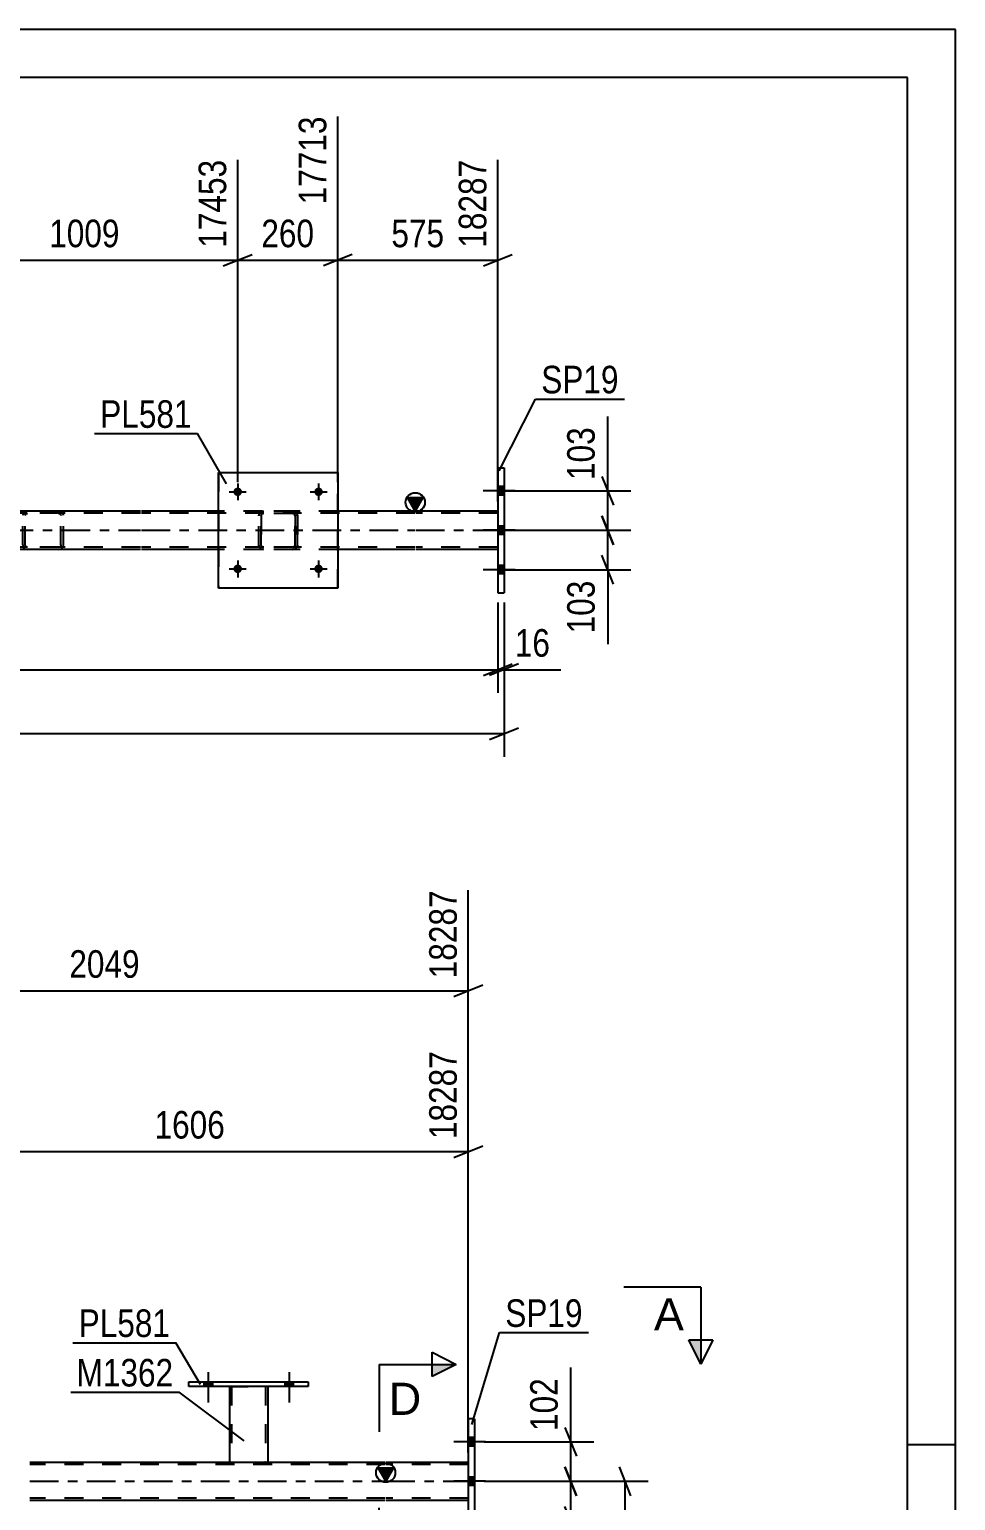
# Model space of a CAD drawing. Header units: millimetres. Extents: x 0 to 841, y 0 to 594.
# Drawn here: x 744.8 to 841, y 441.2 to 594 of the extents above; entities that cross this region are included whole.
import ezdxf

# ---------------------------------------------------------------- set-up
doc = ezdxf.new("R2010")
doc.units = ezdxf.units.MM
doc.linetypes.add('DXK_LINE_DOT2', pattern=[3.9198, 1.9599, -1.9599])
doc.linetypes.add('DXK_LINE_DOT3', pattern=[5.9187, 2.979, -0.9799, 0.9799, -0.9799])
doc.styles.add('Arial', font='ARIAL.TTF', dxfattribs={"height": 0.2})
doc.styles.add('Arial Narrow', font='ARIALN.TTF', dxfattribs={"height": 0.2})

# ---------------------------------------------------------------- blocks, each defined once
blk = doc.blocks.new('Unknown-122573578-1135 - 10973')
at = {"color": 5, "linetype": 'Continuous'}
for p, q in [((841, 594), (0, 594)), ((841, 0), (841, 594)), ((836, 589), (5, 589)), ((836, 5), (836, 589)), ((841, 447), (836, 447))]:
    blk.add_line(p, q, dxfattribs=at)
blk = doc.blocks.new('Part-122573578-2550 - 2500')
at = {"linetype": 'Continuous'}
blk.add_hatch(color=2, dxfattribs=at).paths.add_polyline_path([(784.88, 543.98), (784.08, 545.38), (785.68, 545.38)])
at = {"color": 7, "linetype": 'DXK_LINE_DOT2'}
for p, q in [((756.34, 543.98), (214.57, 543.98)), ((776.84, 543.98), (756.44, 543.98)), ((793.46, 543.98), (793.46, 539.98)), ((756.34, 543.74), (103.01, 543.74)), ((784.84, 543.74), (756.44, 543.74)), ((793.46, 543.74), (784.94, 543.74)), ((756.34, 540.22), (103.01, 540.22)), ((756.34, 539.98), (214.57, 539.98)), ((784.84, 540.22), (756.44, 540.22)), ((776.84, 539.98), (756.44, 539.98)), ((793.46, 540.22), (784.94, 540.22))]:
    blk.add_line(p, q, dxfattribs=at)
at = {"color": 2, "linetype": 'Continuous'}
for p, q in [((756.34, 543.98), (734.6, 543.98)), ((764.44, 543.98), (756.44, 543.98)), ((784.84, 543.98), (776.84, 543.98)), ((784.88, 543.98), (784.08, 545.38)), ((784.08, 545.38), (785.68, 545.38)), ((785.68, 545.38), (784.88, 543.98)), ((793.46, 543.98), (784.94, 543.98)), ((756.34, 539.98), (734.6, 539.98)), ((764.44, 539.98), (756.44, 539.98)), ((784.84, 539.98), (776.84, 539.98)), ((793.46, 539.98), (784.94, 539.98))]:
    blk.add_line(p, q, dxfattribs=at)
at = {"color": 7, "linetype": 'DXK_LINE_DOT3'}
for p, q in [((103.01, 541.98), (756.34, 541.98)), ((756.44, 541.98), (784.84, 541.98)), ((784.94, 541.98), (793.46, 541.98))]:
    blk.add_line(p, q, dxfattribs=at)
at = {"color": 2, "linetype": 'Continuous'}
blk.add_circle((784.88, 544.88), 1, dxfattribs=at)
blk = doc.blocks.new('Bolt-122573578-2553 - 2500')
at = {"linetype": 'Continuous'}
for points in [[(794.1, 545.64), (794.1, 546.52), (793.46, 546.52), (793.46, 545.64)], [(794.1, 545.64), (794.1, 546.52), (793.46, 546.52), (793.46, 545.64)], [(794.1, 545.64), (794.1, 546.52), (793.46, 546.52), (793.46, 545.64)], [(794.1, 541.54), (794.1, 542.42), (793.46, 542.42), (793.46, 541.54)], [(794.1, 541.54), (794.1, 542.42), (793.46, 542.42), (793.46, 541.54)], [(794.1, 537.44), (794.1, 538.32), (793.46, 538.32), (793.46, 537.44)], [(794.1, 537.44), (794.1, 538.32), (793.46, 538.32), (793.46, 537.44)], [(794.1, 537.44), (794.1, 538.32), (793.46, 538.32), (793.46, 537.44)]]:
    blk.add_hatch(color=1, dxfattribs=at).paths.add_polyline_path(points)
at = {"color": 1, "linetype": 'Continuous'}
for p, q in [((795.26, 546.08), (791.94, 546.08)), ((795.26, 546.08), (791.94, 546.08)), ((795.26, 546.08), (791.94, 546.08)), ((794.1, 546.52), (793.46, 546.52)), ((794.1, 546.52), (793.46, 546.52)), ((794.1, 546.52), (793.46, 546.52)), ((794.1, 545.64), (793.46, 545.64)), ((794.1, 545.64), (793.46, 545.64)), ((794.1, 545.64), (793.46, 545.64)), ((795.26, 541.98), (791.94, 541.98)), ((795.26, 541.98), (791.94, 541.98)), ((794.1, 542.42), (793.46, 542.42)), ((794.1, 542.42), (793.46, 542.42)), ((794.1, 541.54), (793.46, 541.54)), ((794.1, 541.54), (793.46, 541.54)), ((795.26, 537.88), (791.94, 537.88)), ((795.26, 537.88), (791.94, 537.88)), ((795.26, 537.88), (791.94, 537.88)), ((794.1, 538.32), (793.46, 538.32)), ((794.1, 538.32), (793.46, 538.32)), ((794.1, 538.32), (793.46, 538.32)), ((794.1, 537.44), (793.46, 537.44)), ((794.1, 537.44), (793.46, 537.44)), ((794.1, 537.44), (793.46, 537.44))]:
    blk.add_line(p, q, dxfattribs=at)
blk = doc.blocks.new('Part-122573578-2695 - 2500')
at = {"color": 7, "linetype": 'DXK_LINE_DOT2'}
for p, q in [((747.83, 543.98), (733.77, 543.98)), ((744.61, 543.98), (744.42, 543.94)), ((748.02, 543.94), (747.83, 543.98)), ((747.83, 543.74), (733.77, 543.74)), ((744.14, 543.67), (744.11, 543.5)), ((744.11, 540.46), (744.11, 543.5)), ((744.15, 543.68), (744.14, 543.67)), ((744.36, 543.5), (744.38, 543.59)), ((744.36, 540.46), (744.36, 543.5)), ((744.38, 543.59), (744.43, 543.67)), ((744.43, 543.67), (744.52, 543.72)), ((744.52, 543.72), (744.61, 543.74)), ((747.83, 543.74), (747.93, 543.72)), ((747.93, 543.72), (748.01, 543.67)), ((748.01, 543.67), (748.06, 543.59)), ((748.06, 543.59), (748.08, 543.5)), ((748.08, 540.46), (748.08, 543.5)), ((748.3, 543.67), (748.3, 543.68)), ((748.34, 543.5), (748.3, 543.67)), ((748.34, 540.46), (748.34, 543.5)), ((747.83, 540.22), (733.77, 540.22)), ((747.83, 539.98), (733.77, 539.98)), ((744.11, 540.46), (744.15, 540.27)), ((744.38, 540.36), (744.36, 540.46)), ((744.43, 540.29), (744.38, 540.36)), ((744.42, 540.01), (744.61, 539.98)), ((744.52, 540.23), (744.43, 540.29)), ((744.61, 540.22), (744.52, 540.23)), ((747.93, 540.23), (747.83, 540.22)), ((747.83, 539.98), (748.02, 540.01)), ((748.01, 540.29), (747.93, 540.23)), ((748.06, 540.36), (748.01, 540.29)), ((748.08, 540.46), (748.06, 540.36)), ((748.3, 540.27), (748.34, 540.46))]:
    blk.add_line(p, q, dxfattribs=at)
for centre, start, end in [((744.6, 543.48), 110.9282, 155.8647), ((747.85, 543.48), 24.1353, 69.0718), ((744.6, 540.47), 204.1353, 249.0718), ((747.85, 540.47), 290.9282, 335.8647)]:
    blk.add_arc(centre, 0.495, start, end, dxfattribs=at)
blk = doc.blocks.new('Part-122573578-2712 - 2500')
at = {"color": 2, "linetype": 'Continuous'}
for p, q in [((793.46, 548.48), (794.1, 548.48)), ((793.46, 548.48), (793.46, 535.48)), ((794.1, 548.48), (794.1, 535.48)), ((793.46, 535.48), (794.1, 535.48))]:
    blk.add_line(p, q, dxfattribs=at)
blk = doc.blocks.new('Part-122573578-2726 - 2500')
at = {"color": 7, "linetype": 'DXK_LINE_DOT2'}
for p, q in [((768.93, 543.94), (769.12, 543.97)), ((769.12, 543.97), (768.93, 543.94)), ((772.16, 543.97), (769.12, 543.97)), ((772.16, 543.97), (772.34, 543.94)), ((772.34, 543.94), (772.16, 543.97)), ((768.64, 543.49), (768.67, 543.68)), ((768.67, 543.68), (768.64, 543.49)), ((768.64, 540.45), (768.64, 543.49)), ((768.64, 543.49), (768.64, 543.49)), ((768.64, 540.45), (768.64, 543.49)), ((768.88, 543.49), (768.9, 543.59)), ((768.89, 543.59), (768.88, 543.49)), ((768.88, 540.45), (768.88, 543.49)), ((768.88, 543.49), (768.88, 543.49)), ((768.88, 543.49), (768.88, 540.45)), ((768.95, 543.66), (768.89, 543.59)), ((768.9, 543.59), (768.95, 543.66)), ((768.93, 543.94), (768.93, 543.94)), ((768.95, 543.66), (769.02, 543.72)), ((769.02, 543.72), (768.95, 543.66)), ((769.02, 543.72), (769.12, 543.73)), ((769.12, 543.73), (769.02, 543.72)), ((772.16, 543.73), (769.12, 543.73)), ((772.16, 543.73), (772.25, 543.72)), ((772.25, 543.72), (772.16, 543.73)), ((772.25, 543.72), (772.25, 543.72)), ((772.25, 543.72), (772.33, 543.66)), ((772.33, 543.66), (772.25, 543.72)), ((772.33, 543.66), (772.38, 543.59)), ((772.38, 543.59), (772.33, 543.66)), ((772.38, 543.59), (772.4, 543.49)), ((772.4, 543.49), (772.38, 543.59)), ((772.4, 540.45), (772.4, 543.49)), ((772.4, 543.49), (772.4, 543.49)), ((772.4, 543.49), (772.4, 540.45)), ((772.6, 543.68), (772.64, 543.49)), ((772.64, 543.49), (772.6, 543.68)), ((772.64, 540.45), (772.64, 543.49)), ((772.64, 543.49), (772.64, 543.49)), ((772.64, 543.49), (772.64, 540.45)), ((768.64, 540.45), (768.64, 540.45)), ((768.67, 540.27), (768.64, 540.45)), ((768.64, 540.45), (768.67, 540.27)), ((768.88, 540.45), (768.88, 540.45)), ((768.9, 540.36), (768.88, 540.45)), ((768.88, 540.45), (768.89, 540.36)), ((768.89, 540.36), (768.95, 540.28)), ((768.95, 540.28), (768.9, 540.36)), ((768.93, 540.01), (768.93, 540.01)), ((769.12, 539.97), (768.93, 540.01)), ((768.93, 540.01), (769.12, 539.97)), ((769.02, 540.23), (768.95, 540.28)), ((768.95, 540.28), (769.02, 540.23)), ((769.12, 540.21), (769.02, 540.23)), ((769.02, 540.23), (769.12, 540.21)), ((772.16, 540.21), (769.12, 540.21)), ((772.16, 539.97), (769.12, 539.97)), ((772.25, 540.23), (772.16, 540.21)), ((772.16, 540.21), (772.25, 540.23)), ((772.34, 540.01), (772.16, 539.97)), ((772.16, 539.97), (772.34, 540.01)), ((772.33, 540.28), (772.25, 540.23)), ((772.25, 540.23), (772.33, 540.28)), ((772.25, 540.23), (772.25, 540.23)), ((772.38, 540.36), (772.33, 540.28)), ((772.33, 540.28), (772.38, 540.36)), ((772.4, 540.45), (772.38, 540.36)), ((772.38, 540.36), (772.4, 540.45)), ((772.4, 540.45), (772.4, 540.45)), ((772.64, 540.45), (772.6, 540.27)), ((772.6, 540.27), (772.64, 540.45)), ((772.64, 540.45), (772.64, 540.45))]:
    blk.add_line(p, q, dxfattribs=at)
at = {"color": 7, "linetype": 'DXK_LINE_DOT3'}
blk.add_line((770.64, 541.97), (770.63, 541.97), dxfattribs=at)
at = {"color": 7, "linetype": 'DXK_LINE_DOT2'}
for centre, start, end in [((769.12, 543.49), 112.5, 157.5), ((769.12, 543.49), 112.5, 157.5), ((772.16, 543.49), 22.5, 67.5), ((772.16, 543.49), 22.5, 67.5), ((769.12, 540.45), 202.5, 247.5), ((769.12, 540.45), 202.5, 247.5), ((772.16, 540.45), 292.5, 337.5), ((772.16, 540.45), 292.5, 337.5)]:
    blk.add_arc(centre, 0.48, start, end, dxfattribs=at)
blk = doc.blocks.new('Part-122573578-2731 - 2500')
at = {"color": 2, "linetype": 'Continuous'}
for p, q in [((764.44, 535.97), (764.44, 547.97)), ((764.44, 547.97), (764.44, 547.97)), ((764.44, 547.97), (776.84, 547.97)), ((776.84, 547.97), (776.84, 535.97)), ((764.44, 535.97), (764.44, 535.97)), ((776.84, 535.97), (764.44, 535.97))]:
    blk.add_line(p, q, dxfattribs=at)
at = {"color": 7, "linetype": 'DXK_LINE_DOT2'}
for p, q in [((764.44, 547.97), (764.44, 535.97)), ((764.44, 547.97), (764.44, 547.97)), ((776.84, 535.97), (776.84, 547.97)), ((764.44, 535.97), (764.44, 535.97))]:
    blk.add_line(p, q, dxfattribs=at)
blk = doc.blocks.new('Bolt-122573578-2732 - 2500')
at = {"linetype": 'Continuous'}
for points in [[(766, 537.97), (766.01, 538.07), (766.03, 538.15), (766.08, 538.23), (766.14, 538.3), (766.22, 538.36), (766.3, 538.39), (766.39, 538.41), (766.48, 538.41), (766.57, 538.39), (766.66, 538.36), (766.73, 538.3), (766.79, 538.23), (766.84, 538.15), (766.87, 538.07), (766.88, 537.97), (766.87, 537.88), (766.84, 537.8), (766.79, 537.72), (766.73, 537.65), (766.66, 537.59), (766.57, 537.56), (766.48, 537.54), (766.39, 537.54), (766.3, 537.56), (766.22, 537.59), (766.14, 537.65), (766.08, 537.72), (766.03, 537.8), (766.01, 537.88)], [(774.4, 537.97), (774.41, 538.07), (774.43, 538.15), (774.48, 538.23), (774.54, 538.3), (774.62, 538.36), (774.7, 538.39), (774.79, 538.41), (774.88, 538.41), (774.97, 538.39), (775.06, 538.36), (775.13, 538.3), (775.19, 538.23), (775.24, 538.15), (775.27, 538.07), (775.28, 537.97), (775.27, 537.88), (775.24, 537.8), (775.19, 537.72), (775.13, 537.65), (775.06, 537.59), (774.97, 537.56), (774.88, 537.54), (774.79, 537.54), (774.7, 537.56), (774.62, 537.59), (774.54, 537.65), (774.48, 537.72), (774.43, 537.8), (774.41, 537.88)]]:
    blk.add_hatch(color=1, dxfattribs=at).paths.add_polyline_path(points)
at = {"color": 1, "linetype": 'Continuous'}
for p, q in [((765.56, 537.97), (767.32, 537.97)), ((766.44, 538.85), (766.44, 537.09)), ((773.96, 537.97), (775.72, 537.97)), ((774.84, 538.85), (774.84, 537.09))]:
    blk.add_line(p, q, dxfattribs=at)
blk = doc.blocks.new('Bolt-122573578-2733 - 2500')
at = {"linetype": 'Continuous'}
for points in [[(766, 545.97), (766.01, 546.07), (766.03, 546.15), (766.08, 546.23), (766.14, 546.3), (766.22, 546.36), (766.3, 546.39), (766.39, 546.41), (766.48, 546.41), (766.57, 546.39), (766.66, 546.36), (766.73, 546.3), (766.79, 546.23), (766.84, 546.15), (766.87, 546.07), (766.88, 545.97), (766.87, 545.88), (766.84, 545.8), (766.79, 545.72), (766.73, 545.65), (766.66, 545.59), (766.57, 545.56), (766.48, 545.54), (766.39, 545.54), (766.3, 545.56), (766.22, 545.59), (766.14, 545.65), (766.08, 545.72), (766.03, 545.8), (766.01, 545.88)], [(774.4, 545.97), (774.41, 546.07), (774.43, 546.15), (774.48, 546.23), (774.54, 546.3), (774.62, 546.36), (774.7, 546.39), (774.79, 546.41), (774.88, 546.41), (774.97, 546.39), (775.06, 546.36), (775.13, 546.3), (775.19, 546.23), (775.24, 546.15), (775.27, 546.07), (775.28, 545.97), (775.27, 545.88), (775.24, 545.8), (775.19, 545.72), (775.13, 545.65), (775.06, 545.59), (774.97, 545.56), (774.88, 545.54), (774.79, 545.54), (774.7, 545.56), (774.62, 545.59), (774.54, 545.65), (774.48, 545.72), (774.43, 545.8), (774.41, 545.88)]]:
    blk.add_hatch(color=1, dxfattribs=at).paths.add_polyline_path(points)
at = {"color": 1, "linetype": 'Continuous'}
for p, q in [((765.56, 545.97), (767.32, 545.97)), ((766.44, 546.85), (766.44, 545.09)), ((773.96, 545.97), (775.72, 545.97)), ((774.84, 546.85), (774.84, 545.09))]:
    blk.add_line(p, q, dxfattribs=at)
blk = doc.blocks.new('Part-122573578-3309 - 3249')
at = {"linetype": 'Continuous'}
blk.add_hatch(color=2, dxfattribs=at).paths.add_polyline_path([(781.81, 443.2), (781.01, 444.6), (782.61, 444.6)])
at = {"color": 2, "linetype": 'Continuous'}
for p, q in [((744.85, 445.2), (781.77, 445.2)), ((781.87, 445.2), (790.39, 445.2)), ((781.81, 443.2), (781.01, 444.6)), ((781.01, 444.6), (782.61, 444.6)), ((782.61, 444.6), (781.81, 443.2)), ((781.77, 441.2), (744.85, 441.2)), ((790.39, 441.2), (781.87, 441.2))]:
    blk.add_line(p, q, dxfattribs=at)
at = {"color": 7, "linetype": 'DXK_LINE_DOT2'}
for p, q in [((781.77, 444.96), (744.85, 444.96)), ((790.39, 444.96), (781.87, 444.96)), ((790.39, 445.2), (790.39, 441.2)), ((781.77, 441.44), (744.85, 441.44)), ((790.39, 441.44), (781.87, 441.44))]:
    blk.add_line(p, q, dxfattribs=at)
at = {"color": 7, "linetype": 'DXK_LINE_DOT3'}
for p, q in [((744.85, 443.2), (781.77, 443.2)), ((781.87, 443.2), (790.39, 443.2))]:
    blk.add_line(p, q, dxfattribs=at)
at = {"color": 2, "linetype": 'Continuous'}
blk.add_circle((781.81, 444.1), 1, dxfattribs=at)
blk = doc.blocks.new('Part-122573578-3390 - 3249')
at = {"color": 2, "linetype": 'Continuous'}
for p, q in [((791.03, 449.7), (790.39, 449.7)), ((790.39, 449.7), (790.39, 436.7)), ((791.03, 449.7), (791.03, 436.7)), ((791.03, 436.7), (790.39, 436.7))]:
    blk.add_line(p, q, dxfattribs=at)
blk = doc.blocks.new('Bolt-122573578-3468 - 3249')
at = {"linetype": 'Continuous'}
for points in [[(790.39, 447.74), (790.39, 446.86), (791.03, 446.86), (791.03, 447.74)], [(790.39, 447.74), (790.39, 446.86), (791.03, 446.86), (791.03, 447.74)], [(790.39, 447.74), (790.39, 446.86), (791.03, 446.86), (791.03, 447.74)], [(790.39, 443.64), (790.39, 442.76), (791.03, 442.76), (791.03, 443.64)], [(790.39, 443.64), (790.39, 442.76), (791.03, 442.76), (791.03, 443.64)], [(790.39, 439.54), (790.39, 438.66), (791.03, 438.66), (791.03, 439.54)], [(790.39, 439.54), (790.39, 438.66), (791.03, 438.66), (791.03, 439.54)], [(790.39, 439.54), (790.39, 438.66), (791.03, 438.66), (791.03, 439.54)]]:
    blk.add_hatch(color=1, dxfattribs=at).paths.add_polyline_path(points)
at = {"color": 1, "linetype": 'Continuous'}
for p, q in [((791.03, 447.74), (790.39, 447.74)), ((791.03, 447.74), (790.39, 447.74)), ((791.03, 447.74), (790.39, 447.74)), ((792.19, 447.3), (788.87, 447.3)), ((792.19, 447.3), (788.87, 447.3)), ((792.19, 447.3), (788.87, 447.3)), ((791.03, 446.86), (790.39, 446.86)), ((791.03, 446.86), (790.39, 446.86)), ((791.03, 446.86), (790.39, 446.86)), ((792.19, 443.2), (788.87, 443.2)), ((792.19, 443.2), (788.87, 443.2)), ((791.03, 443.64), (790.39, 443.64)), ((791.03, 443.64), (790.39, 443.64)), ((791.03, 442.76), (790.39, 442.76)), ((791.03, 442.76), (790.39, 442.76)), ((792.19, 439.1), (788.87, 439.1)), ((792.19, 439.1), (788.87, 439.1)), ((792.19, 439.1), (788.87, 439.1)), ((791.03, 439.54), (790.39, 439.54)), ((791.03, 439.54), (790.39, 439.54)), ((791.03, 439.54), (790.39, 439.54)), ((791.03, 438.66), (790.39, 438.66)), ((791.03, 438.66), (790.39, 438.66)), ((791.03, 438.66), (790.39, 438.66))]:
    blk.add_line(p, q, dxfattribs=at)
blk = doc.blocks.new('Part-122573578-3637 - 3249')
at = {"color": 2, "linetype": 'Continuous'}
for p, q in [((765.57, 453.04), (765.57, 445.2)), ((769.57, 453.04), (769.57, 445.2)), ((765.57, 445.2), (769.57, 445.2))]:
    blk.add_line(p, q, dxfattribs=at)
at = {"color": 7, "linetype": 'DXK_LINE_DOT2'}
for p, q in [((765.57, 453.04), (769.57, 453.04)), ((765.57, 453.04), (765.57, 453.04)), ((765.57, 453.04), (765.57, 453.04)), ((765.81, 453.04), (765.81, 445.2)), ((769.33, 453.04), (769.33, 445.2)), ((769.57, 453.04), (769.57, 453.04)), ((769.57, 453.04), (769.57, 453.04)), ((769.31, 445.2), (769.27, 445.2)), ((769.27, 445.2), (769.31, 445.2)), ((769.33, 445.2), (769.31, 445.2)), ((769.31, 445.2), (769.33, 445.2))]:
    blk.add_line(p, q, dxfattribs=at)
blk = doc.blocks.new('Bolt-122573578-3627 - 3249')
at = {"linetype": 'Continuous'}
for points in [[(762.93, 453.04), (763.81, 453.04), (763.81, 453.52), (762.93, 453.52)], [(771.33, 453.04), (772.21, 453.04), (772.21, 453.52), (771.33, 453.52)]]:
    blk.add_hatch(color=1, dxfattribs=at).paths.add_polyline_path(points)
at = {"color": 1, "linetype": 'Continuous'}
for p, q in [((763.37, 454.52), (763.37, 451.4)), ((771.77, 454.52), (771.77, 451.4)), ((762.93, 453.52), (762.93, 453.04)), ((763.81, 453.52), (763.81, 453.04)), ((771.33, 453.52), (771.33, 453.04)), ((772.21, 453.52), (772.21, 453.04))]:
    blk.add_line(p, q, dxfattribs=at)
blk = doc.blocks.new('Bolt-122573578-3626 - 3249')
at = {"linetype": 'Continuous'}
for points in [[(762.93, 453.04), (763.81, 453.04), (763.81, 453.52), (762.93, 453.52)], [(771.33, 453.04), (772.21, 453.04), (772.21, 453.52), (771.33, 453.52)]]:
    blk.add_hatch(color=1, dxfattribs=at).paths.add_polyline_path(points)
at = {"color": 1, "linetype": 'Continuous'}
for p, q in [((763.37, 454.52), (763.37, 451.4)), ((771.77, 454.52), (771.77, 451.4)), ((762.93, 453.52), (762.93, 453.04)), ((763.81, 453.52), (763.81, 453.04)), ((771.33, 453.52), (771.33, 453.04)), ((772.21, 453.52), (772.21, 453.04))]:
    blk.add_line(p, q, dxfattribs=at)
blk = doc.blocks.new('Part-122573578-3632 - 3249')
at = {"color": 2, "linetype": 'Continuous'}
for p, q in [((761.37, 453.52), (773.77, 453.52)), ((761.37, 453.04), (761.37, 453.52)), ((773.77, 453.04), (761.37, 453.04)), ((773.77, 453.52), (773.77, 453.04))]:
    blk.add_line(p, q, dxfattribs=at)
blk = doc.blocks.new('StraightDimension-122573578-7323 - 2500')
at = {"color": 7, "linetype": 'Continuous'}
for p, q in [((776.84, 546.98), (776.84, 584.97)), ((766.44, 546.97), (766.44, 580.47)), ((764.94, 569.43), (767.94, 570.63)), ((766.44, 570.03), (776.84, 570.03)), ((778.34, 570.63), (775.34, 569.43))]:
    blk.add_line(p, q, dxfattribs=at)
at = {"color": 0}
blk.add_wipeout([(774.98, 570.78), (774.98, 574.98), (768.29, 574.98), (768.29, 570.78)], dxfattribs=at)
at = {"color": 3, "style": 'Arial Narrow'}
blk.add_text('260', height=2.863, dxfattribs=at).set_placement((768.89, 571.38))
at = {"color": 0, "linetype": 'Continuous'}
blk.add_wipeout([(776.24, 585.57), (772.04, 585.57), (772.04, 575.23), (776.24, 575.23)], dxfattribs=at)
at = {"color": 3, "linetype": 'Continuous', "style": 'Arial Narrow'}
blk.add_text('17713', height=2.863, rotation=90.0002, dxfattribs=at).set_placement((775.64, 575.83))
blk = doc.blocks.new('StraightDimension-122573578-2791 - 2500')
at = {"color": 7, "linetype": 'Continuous'}
for p, q in [((794.1, 534.48), (794.1, 518.46)), ((792.6, 520.26), (795.6, 521.46)), ((87.45, 520.86), (794.1, 520.86))]:
    blk.add_line(p, q, dxfattribs=at)
blk = doc.blocks.new('StraightDimension-122573578-3185 - 2500')
at = {"color": 7, "linetype": 'Continuous'}
for p, q in [((804.27, 543.48), (805.47, 540.48)), ((793.7, 541.98), (807.27, 541.98)), ((804.87, 537.88), (804.87, 541.98)), ((793.7, 537.88), (807.27, 537.88)), ((805.47, 536.38), (804.27, 539.38))]:
    blk.add_line(p, q, dxfattribs=at)
at = {"color": 0}
blk.add_wipeout([(804.12, 537.35), (799.92, 537.35), (799.92, 530.67), (804.12, 530.67)], dxfattribs=at)
at = {"color": 7, "linetype": 'Continuous'}
blk.add_line((804.87, 537.88), (804.87, 530.14), dxfattribs=at)
blk.add_line((804.87, 537.88), (804.87, 530.14), dxfattribs=at)
at = {"color": 3, "style": 'Arial Narrow'}
blk.add_text('103', height=2.863, rotation=90.0002, dxfattribs=at).set_placement((803.52, 531.27))
blk = doc.blocks.new('StraightDimension-122573578-3195 - 2500')
at = {"color": 7, "linetype": 'Continuous'}
for p, q in [((804.27, 547.58), (805.47, 544.58)), ((793.7, 546.08), (807.27, 546.08)), ((804.87, 541.98), (804.87, 546.08)), ((805.47, 540.48), (804.27, 543.48)), ((793.7, 541.98), (807.27, 541.98))]:
    blk.add_line(p, q, dxfattribs=at)
at = {"color": 0}
blk.add_wipeout([(804.12, 553.28), (799.92, 553.28), (799.92, 546.6), (804.12, 546.6)], dxfattribs=at)
at = {"color": 7, "linetype": 'Continuous'}
blk.add_line((804.87, 546.08), (804.87, 553.81), dxfattribs=at)
blk.add_line((804.87, 546.08), (804.87, 553.81), dxfattribs=at)
at = {"color": 3, "style": 'Arial Narrow'}
blk.add_text('103', height=2.863, rotation=90.0002, dxfattribs=at).set_placement((803.52, 547.2))
blk = doc.blocks.new('StraightDimension-122573578-7322 - 2500')
at = {"color": 7, "linetype": 'Continuous'}
for p, q in [((776.84, 546.98), (776.84, 584.97)), ((793.46, 544.98), (793.46, 580.47)), ((778.34, 570.63), (775.34, 569.43)), ((776.84, 570.03), (793.46, 570.03)), ((791.96, 569.43), (794.96, 570.63))]:
    blk.add_line(p, q, dxfattribs=at)
at = {"color": 0}
blk.add_wipeout([(788.49, 570.78), (788.49, 574.98), (781.8, 574.98), (781.8, 570.78)], dxfattribs=at)
at = {"color": 3, "style": 'Arial Narrow'}
blk.add_text('575', height=2.863, dxfattribs=at).set_placement((782.4, 571.38))
at = {"color": 0, "linetype": 'Continuous'}
blk.add_wipeout([(792.86, 581.07), (788.66, 581.07), (788.66, 570.73), (792.86, 570.73)], dxfattribs=at)
at = {"color": 3, "linetype": 'Continuous', "style": 'Arial Narrow'}
blk.add_text('18287', height=2.863, rotation=90.0002, dxfattribs=at).set_placement((792.26, 571.33))
blk = doc.blocks.new('StraightDimension-122573578-7324 - 2500')
at = {"color": 7, "linetype": 'Continuous'}
for p, q in [((734.6, 546.98), (734.6, 584.97)), ((766.44, 546.97), (766.44, 580.47)), ((736.1, 570.63), (733.1, 569.43)), ((734.6, 570.03), (766.44, 570.03)), ((764.94, 569.43), (767.94, 570.63))]:
    blk.add_line(p, q, dxfattribs=at)
at = {"color": 0, "linetype": 'Continuous'}
blk.add_wipeout([(765.84, 581.07), (761.64, 581.07), (761.64, 570.73), (765.84, 570.73)], dxfattribs=at)
at = {"color": 0}
blk.add_wipeout([(754.78, 570.78), (754.78, 574.98), (746.26, 574.98), (746.26, 570.78)], dxfattribs=at)
at = {"color": 3, "linetype": 'Continuous', "style": 'Arial Narrow'}
blk.add_text('17453', height=2.863, rotation=90.0002, dxfattribs=at).set_placement((765.24, 571.33))
at = {"color": 3, "style": 'Arial Narrow'}
blk.add_text('1009', height=2.863, dxfattribs=at).set_placement((746.86, 571.38))
blk = doc.blocks.new('StraightDimension-122573578-7713 - 2500')
at = {"color": 7, "linetype": 'Continuous'}
for p, q in [((793.46, 534.48), (793.46, 525.1)), ((794.1, 534.48), (794.1, 525.1)), ((791.96, 526.9), (794.96, 528.1)), ((795.6, 528.1), (792.6, 526.9)), ((793.46, 527.5), (794.1, 527.5))]:
    blk.add_line(p, q, dxfattribs=at)
at = {"color": 0}
blk.add_wipeout([(799.48, 528.25), (799.48, 532.45), (794.62, 532.45), (794.62, 528.25)], dxfattribs=at)
at = {"color": 7, "linetype": 'Continuous'}
blk.add_line((794.1, 527.5), (800, 527.5), dxfattribs=at)
blk.add_line((794.1, 527.5), (800, 527.5), dxfattribs=at)
at = {"color": 3, "style": 'Arial Narrow'}
blk.add_text('16', height=2.863, dxfattribs=at).set_placement((795.22, 528.85))
blk = doc.blocks.new('StraightDimension-122573578-7714 - 2500')
at = {"color": 7, "linetype": 'Continuous'}
for p, q in [((793.46, 534.48), (793.46, 525.1)), ((88.09, 527.5), (793.46, 527.5)), ((791.96, 526.9), (794.96, 528.1))]:
    blk.add_line(p, q, dxfattribs=at)
blk = doc.blocks.new('StraightDimension-122573578-4112 - 3249')
at = {"color": 7, "linetype": 'Continuous'}
for p, q in [((714.82, 454.04), (714.82, 504.59)), ((790.39, 446.2), (790.39, 504.59)), ((716.32, 494.75), (713.32, 493.55)), ((714.82, 494.15), (790.39, 494.15)), ((788.89, 493.55), (791.89, 494.75))]:
    blk.add_line(p, q, dxfattribs=at)
at = {"color": 0, "linetype": 'Continuous'}
blk.add_wipeout([(789.79, 505.19), (785.59, 505.19), (785.59, 494.85), (789.79, 494.85)], dxfattribs=at)
at = {"color": 0}
blk.add_wipeout([(756.86, 494.9), (756.86, 499.1), (748.35, 499.1), (748.35, 494.9)], dxfattribs=at)
at = {"color": 3, "linetype": 'Continuous', "style": 'Arial Narrow'}
blk.add_text('18287', height=2.863, rotation=90.0002, dxfattribs=at).set_placement((789.19, 495.45))
at = {"color": 3, "style": 'Arial Narrow'}
blk.add_text('2049', height=2.863, dxfattribs=at).set_placement((748.95, 495.5))
blk = doc.blocks.new('StraightDimension-122573578-4031 - 3249')
at = {"color": 7, "linetype": 'Continuous'}
for p, q in [((807.28, 441.7), (806.08, 444.7)), ((792.03, 443.2), (809.08, 443.2)), ((806.68, 316.56), (806.68, 443.2)), ((806.08, 318.06), (807.28, 315.06)), ((755.01, 316.56), (809.08, 316.56))]:
    blk.add_line(p, q, dxfattribs=at)
at = {"color": 0}
blk.add_wipeout([(805.93, 384.13), (801.73, 384.13), (801.73, 375.62), (805.93, 375.62)], dxfattribs=at)
at = {"color": 3, "style": 'Arial Narrow'}
blk.add_text('3166', height=2.863, rotation=90.0002, dxfattribs=at).set_placement((805.33, 376.22))
blk = doc.blocks.new('StraightDimension-122573578-10273 - 3249')
at = {"color": 7, "linetype": 'Continuous'}
for p, q in [((732.52, 442.2), (732.52, 487.9)), ((790.39, 446.2), (790.39, 487.9)), ((734.02, 478.05), (731.02, 476.85)), ((732.52, 477.45), (790.39, 477.45)), ((788.89, 476.85), (791.89, 478.05))]:
    blk.add_line(p, q, dxfattribs=at)
at = {"color": 0, "linetype": 'Continuous'}
blk.add_wipeout([(789.79, 488.5), (785.59, 488.5), (785.59, 478.15), (789.79, 478.15)], dxfattribs=at)
at = {"color": 0}
blk.add_wipeout([(765.71, 478.2), (765.71, 482.4), (757.2, 482.4), (757.2, 478.2)], dxfattribs=at)
at = {"color": 3, "linetype": 'Continuous', "style": 'Arial Narrow'}
blk.add_text('18287', height=2.863, rotation=90.0002, dxfattribs=at).set_placement((789.19, 478.75))
at = {"color": 3, "style": 'Arial Narrow'}
blk.add_text('1606', height=2.863, dxfattribs=at).set_placement((757.8, 478.8))
blk = doc.blocks.new('StraightDimension-122573578-10880 - 3249')
at = {"color": 7, "linetype": 'Continuous'}
for p, q in [((800.43, 448.8), (801.63, 445.8)), ((792.03, 447.3), (803.43, 447.3)), ((801.03, 443.2), (801.03, 447.3)), ((801.63, 441.7), (800.43, 444.7)), ((792.03, 443.2), (803.43, 443.2))]:
    blk.add_line(p, q, dxfattribs=at)
at = {"color": 0}
blk.add_wipeout([(800.28, 454.51), (796.08, 454.51), (796.08, 447.83), (800.28, 447.83)], dxfattribs=at)
at = {"color": 7, "linetype": 'Continuous'}
blk.add_line((801.03, 447.3), (801.03, 455.03), dxfattribs=at)
blk.add_line((801.03, 447.3), (801.03, 455.03), dxfattribs=at)
at = {"color": 3, "style": 'Arial Narrow'}
blk.add_text('102', height=2.863, rotation=90.0002, dxfattribs=at).set_placement((799.68, 448.43))
blk = doc.blocks.new('StraightDimension-122573578-10881 - 3249')
at = {"color": 7, "linetype": 'Continuous'}
for p, q in [((800.43, 444.7), (801.63, 441.7)), ((792.03, 443.2), (803.43, 443.2)), ((801.03, 439.1), (801.03, 443.2)), ((801.63, 437.6), (800.43, 440.6)), ((792.03, 439.1), (803.43, 439.1))]:
    blk.add_line(p, q, dxfattribs=at)
at = {"color": 0}
blk.add_wipeout([(800.28, 438.58), (796.08, 438.58), (796.08, 431.89), (800.28, 431.89)], dxfattribs=at)
at = {"color": 7, "linetype": 'Continuous'}
blk.add_line((801.03, 439.1), (801.03, 431.37), dxfattribs=at)
blk.add_line((801.03, 439.1), (801.03, 431.37), dxfattribs=at)
at = {"color": 3, "style": 'Arial Narrow'}
blk.add_text('103', height=2.863, rotation=90.0002, dxfattribs=at).set_placement((799.68, 432.49))
blk = doc.blocks.new('Mark-122573578-2708 - 2500')
at = {"color": 0}
blk.add_wipeout([(806.01, 556.2), (806.01, 559.2), (797.97, 559.2), (797.97, 556.2)], dxfattribs=at)
blk.add_wipeout([(806.01, 556.2), (806.01, 559.2), (797.97, 559.2), (797.97, 556.2)], dxfattribs=at)
at = {"color": 30, "linetype": 'Continuous'}
for p, q in [((793.61, 548.14), (797.37, 555.6)), ((797.37, 555.6), (806.61, 555.6))]:
    blk.add_line(p, q, dxfattribs=at)
at = {"color": 3, "style": 'Arial Narrow'}
blk.add_text('SP19', height=2.863, dxfattribs=at).set_placement((797.97, 556.2))
blk = doc.blocks.new('Mark-122573578-2727 - 2500')
at = {"color": 0}
blk.add_wipeout([(761.67, 552.62), (761.67, 555.62), (752.16, 555.62), (752.16, 552.62)], dxfattribs=at)
blk.add_wipeout([(761.67, 552.62), (761.67, 555.62), (752.16, 555.62), (752.16, 552.62)], dxfattribs=at)
at = {"color": 30, "linetype": 'Continuous'}
for p in [(751.56, 552.02), (765.27, 546.82)]:
    blk.add_line(p, (762.27, 552.02), dxfattribs=at)
at = {"color": 3, "style": 'Arial Narrow'}
blk.add_text('PL581', height=2.863, dxfattribs=at).set_placement((752.16, 552.62))
blk = doc.blocks.new('SectionMark-122573578-4824 - 3249')
at = {"linetype": 'Continuous'}
blk.add_hatch(color=6, dxfattribs=at).paths.add_polyline_path([(813.28, 457.88), (814.53, 457.88), (814.53, 455.38)])
at = {"color": 6, "linetype": 'Continuous'}
for p, q in [((814.53, 463.38), (806.53, 463.38)), ((814.53, 463.38), (814.53, 455.38)), ((813.28, 457.88), (815.78, 457.88)), ((814.53, 455.38), (813.28, 457.88)), ((815.78, 457.88), (814.53, 455.38))]:
    blk.add_line(p, q, dxfattribs=at)
at = {"color": 0, "linetype": 'Continuous'}
blk.add_wipeout([(812.78, 458.88), (812.78, 462.38), (809.67, 462.38), (809.67, 458.88)], dxfattribs=at)
at = {"color": 3, "linetype": 'Continuous', "style": 'Arial'}
blk.add_text('A', height=3.34, dxfattribs=at).set_placement((809.67, 458.88))
blk = doc.blocks.new('Mark-122573578-3386 - 3249')
at = {"color": 0}
blk.add_wipeout([(802.27, 459.24), (802.27, 462.24), (794.23, 462.24), (794.23, 459.24)], dxfattribs=at)
blk.add_wipeout([(802.27, 459.24), (802.27, 462.24), (794.23, 462.24), (794.23, 459.24)], dxfattribs=at)
at = {"color": 30, "linetype": 'Continuous'}
for p, q in [((790.74, 449.09), (793.63, 458.64)), ((793.63, 458.64), (802.87, 458.64))]:
    blk.add_line(p, q, dxfattribs=at)
at = {"color": 3, "style": 'Arial Narrow'}
blk.add_text('SP19', height=2.863, dxfattribs=at).set_placement((794.23, 459.24))
blk = doc.blocks.new('Mark-122573578-3628 - 3249')
at = {"color": 0}
blk.add_wipeout([(759.42, 458.19), (759.42, 461.19), (749.92, 461.19), (749.92, 458.19)], dxfattribs=at)
blk.add_wipeout([(759.42, 458.19), (759.42, 461.19), (749.92, 461.19), (749.92, 458.19)], dxfattribs=at)
at = {"color": 30, "linetype": 'Continuous'}
for p in [(749.32, 457.59), (762.56, 453.26)]:
    blk.add_line(p, (760.02, 457.59), dxfattribs=at)
at = {"color": 3, "style": 'Arial Narrow'}
blk.add_text('PL581', height=2.863, dxfattribs=at).set_placement((749.92, 458.19))
blk = doc.blocks.new('Mark-122573578-3633 - 3249')
at = {"color": 0}
blk.add_wipeout([(759.75, 453.05), (759.75, 456.05), (749.7, 456.05), (749.7, 453.05)], dxfattribs=at)
blk.add_wipeout([(759.75, 453.05), (759.75, 456.05), (749.7, 456.05), (749.7, 453.05)], dxfattribs=at)
at = {"color": 30, "linetype": 'Continuous'}
for p in [(749.1, 452.45), (767.12, 447.41)]:
    blk.add_line(p, (760.35, 452.45), dxfattribs=at)
at = {"color": 3, "style": 'Arial Narrow'}
blk.add_text('M1362', height=2.863, dxfattribs=at).set_placement((749.7, 453.05))
blk = doc.blocks.new('SectionMark-122573578-4822 - 3249')
at = {"linetype": 'Continuous'}
for points in [[(786.63, 454.1), (786.63, 455.35), (789.13, 455.35)], [(786.63, 433.45), (786.63, 434.7), (789.13, 433.45)]]:
    blk.add_hatch(color=6, dxfattribs=at).paths.add_polyline_path(points)
at = {"color": 6, "linetype": 'Continuous'}
for p, q in [((781.13, 455.35), (781.13, 448.35)), ((781.13, 455.35), (789.13, 455.35)), ((786.63, 454.1), (786.63, 456.6)), ((786.63, 456.6), (789.13, 455.35)), ((789.13, 455.35), (786.63, 454.1)), ((781.13, 433.45), (781.13, 440.45)), ((789.13, 433.45), (786.63, 434.7)), ((786.63, 434.7), (786.63, 432.2)), ((781.13, 433.45), (789.13, 433.45)), ((789.13, 433.45), (786.63, 432.2))]:
    blk.add_line(p, q, dxfattribs=at)
at = {"color": 0, "linetype": 'Continuous'}
for points in [[(785.5, 450.1), (785.5, 453.6), (782.13, 453.6), (782.13, 450.1)], [(785.5, 435.2), (785.5, 438.7), (782.13, 438.7), (782.13, 435.2)]]:
    blk.add_wipeout(points, dxfattribs=at)
at = {"color": 3, "linetype": 'Continuous', "style": 'Arial'}
for p in [(782.13, 450.1), (782.13, 435.2)]:
    blk.add_text('D', height=3.34, dxfattribs=at).set_placement(p)

msp = doc.modelspace()

# ---------------------------------------------------------------- block references
for name in ['Unknown-122573578-1135 - 10973', 'Part-122573578-2731 - 2500', 'Part-122573578-2712 - 2500', 'Part-122573578-2550 - 2500', 'Bolt-122573578-2733 - 2500', 'Bolt-122573578-2553 - 2500', 'Part-122573578-2695 - 2500', 'Part-122573578-2726 - 2500', 'Bolt-122573578-2732 - 2500', 'Bolt-122573578-3627 - 3249', 'Bolt-122573578-3626 - 3249', 'Part-122573578-3632 - 3249', 'Part-122573578-3637 - 3249', 'Part-122573578-3390 - 3249', 'Bolt-122573578-3468 - 3249', 'Part-122573578-3309 - 3249']:
    msp.add_blockref(name, (0, 0))

# ---------------------------------------------------------------- next in the draw order: block references
for name in ['StraightDimension-122573578-7323 - 2500', 'StraightDimension-122573578-2791 - 2500', 'StraightDimension-122573578-4112 - 3249', 'StraightDimension-122573578-4031 - 3249']:
    msp.add_blockref(name, (0, 0))

# ---------------------------------------------------------------- next in the draw order: block references
for name in ['StraightDimension-122573578-7324 - 2500', 'StraightDimension-122573578-3185 - 2500', 'StraightDimension-122573578-10273 - 3249']:
    msp.add_blockref(name, (0, 0))

# ---------------------------------------------------------------- next in the draw order: block references
for name in ['Mark-122573578-2727 - 2500', 'StraightDimension-122573578-3195 - 2500', 'StraightDimension-122573578-7713 - 2500', 'StraightDimension-122573578-10880 - 3249']:
    msp.add_blockref(name, (0, 0))

# ---------------------------------------------------------------- next in the draw order: block references
for name in ['StraightDimension-122573578-7322 - 2500', 'StraightDimension-122573578-7714 - 2500', 'SectionMark-122573578-4824 - 3249', 'StraightDimension-122573578-10881 - 3249']:
    msp.add_blockref(name, (0, 0))

# ---------------------------------------------------------------- next in the draw order: block references
for name in ['Mark-122573578-2708 - 2500', 'Mark-122573578-3386 - 3249', 'Mark-122573578-3628 - 3249', 'SectionMark-122573578-4822 - 3249']:
    msp.add_blockref(name, (0, 0))

# ---------------------------------------------------------------- next in the draw order: block references
msp.add_blockref('Mark-122573578-3633 - 3249', (0, 0))

doc.saveas('drawing.dxf')
